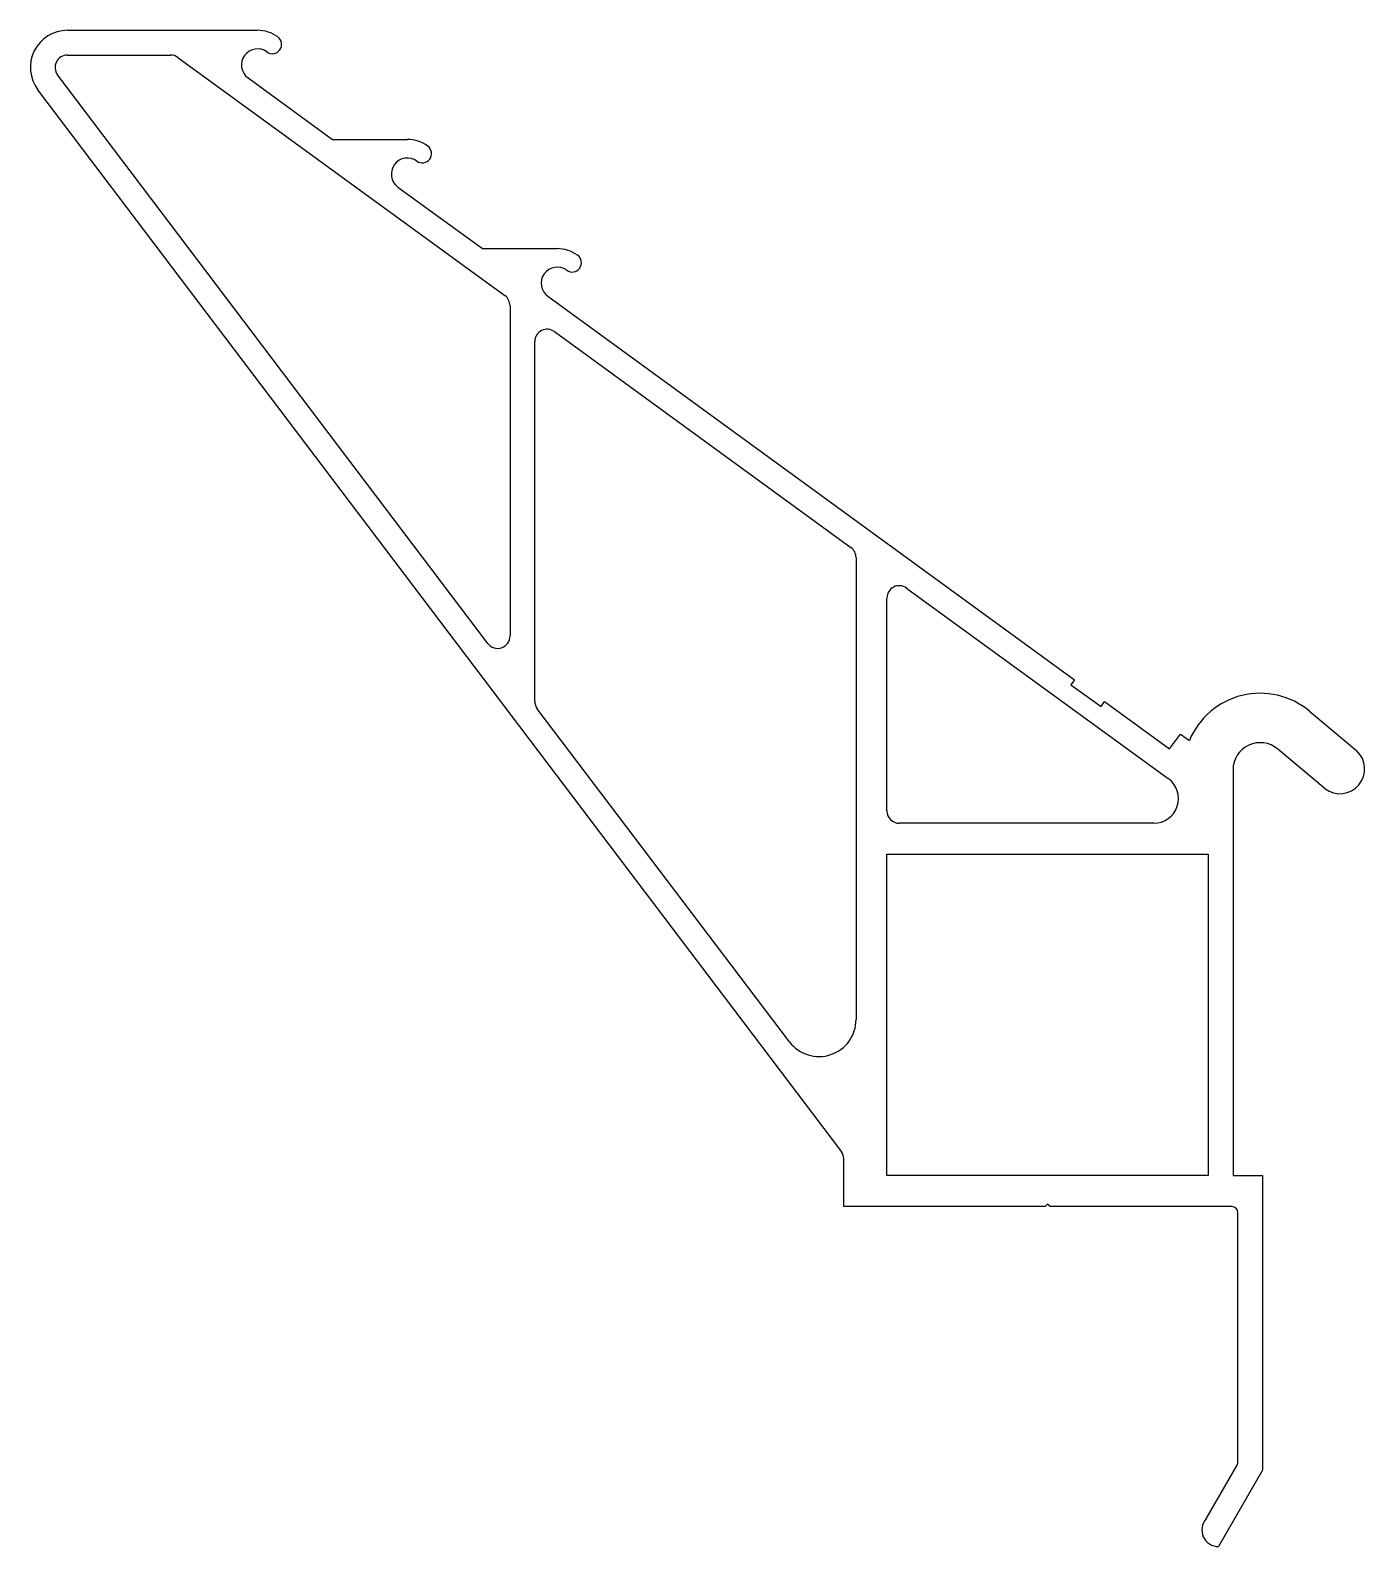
# Model space of a CAD drawing. Extents: x 765 to 873, y 596 to 718.
import ezdxf

# ---------------------------------------------------------------- set-up
doc = ezdxf.new("R2010")
doc.units = 0
doc.layers.get('0').update_dxf_attribs({"linetype": 'CONTINUOUS'})

msp = doc.modelspace()

# ---------------------------------------------------------------- linework, layer by layer
at = {"color": 7}
for p, q in [((768.34, 718.23), (783.72, 718.23)), ((768.34, 716.23), (776.69, 716.23)), ((777.27, 716.04), (803.74, 696.77)), ((802.36, 668.64), (767.54, 714.63)), ((782.95, 714.38), (789.79, 709.4)), ((830.99, 627.51), (765.94, 713.42)), ((789.79, 709.4), (795.85, 709.4)), ((795.08, 705.55), (801.92, 700.57)), ((801.92, 700.57), (807.97, 700.57)), ((807.21, 696.72), (849.83, 665.69)), ((804.15, 695.96), (804.15, 669.24)), ((806.15, 663.96), (806.15, 693.05)), ((807.74, 693.86), (831.74, 676.39)), ((832.15, 675.58), (832.15, 638.22)), ((834.65, 655.09), (834.65, 672.31)), ((836.24, 673.11), (857.41, 657.7)), ((849.83, 665.69), (849.54, 665.29)), ((849.54, 665.29), (851.97, 663.53)), ((851.97, 663.53), (852.26, 663.93)), ((852.26, 663.93), (857.52, 660.1)), ((826.76, 636.41), (806.36, 663.36)), ((868.84, 663.16), (872.67, 659.94)), ((857.52, 660.1), (858.4, 661.31)), ((858.4, 661.31), (859.13, 660.79)), ((870.1, 656.88), (866.27, 660.09)), ((862.65, 658.41), (862.65, 625.59)), ((856.24, 654.09), (835.65, 654.09)), ((834.65, 651.59), (860.65, 651.59)), ((834.65, 625.59), (834.65, 651.59)), ((860.65, 651.59), (860.65, 625.59)), ((831.15, 623.09), (831.15, 626.96)), ((860.65, 625.59), (834.65, 625.59)), ((862.65, 625.59), (865.05, 625.59)), ((865.05, 625.59), (865.05, 601.76)), ((847.45, 623.09), (831.15, 623.09)), ((847.65, 623.29), (847.45, 623.09)), ((847.85, 623.09), (847.65, 623.29)), ((862.55, 623.09), (847.85, 623.09)), ((863.05, 602.43), (863.05, 622.59)), ((860.47, 597.83), (862.99, 602.18)), ((865.05, 601.76), (861.48, 595.58))]:
    msp.add_line(p, q, dxfattribs=at)
for centre, radius, start, end in [((768.34, 715.23), 3, 90, 217.1304), ((783.72, 715.43), 2.8, 53.9493, 90), ((784.92, 717.09), 0.75, 233.9493, 53.9493), ((783.72, 715.43), 1.3, 53.9493, 233.9493), ((768.34, 715.23), 1, 90, 217.1304), ((776.69, 715.23), 1, 53.9493, 90), ((795.85, 706.6), 2.8, 53.9493, 90), ((795.85, 706.6), 1.3, 53.9493, 233.9493), ((797.05, 708.26), 0.75, 233.9493, 53.9493), ((807.97, 697.77), 2.8, 53.9493, 90), ((809.18, 699.43), 0.75, 233.9493, 53.9493), ((807.97, 697.77), 1.3, 53.9493, 233.9493), ((803.15, 695.96), 1, 360, 53.9493), ((807.15, 693.05), 1, 53.9493, 180), ((831.15, 675.58), 1, 360, 53.9493), ((835.65, 672.31), 1, 53.9493, 180), ((803.15, 669.24), 1, 217.1304, 0), ((807.15, 663.96), 1, 180, 217.1304), ((864.85, 658.41), 6.2, 50, 157.437), ((864.85, 658.41), 2.2, 50, 180), ((871.3, 658.48), 2, 233.0561, 46.9439), ((856.24, 656.09), 2, 270, 53.9493), ((835.65, 655.09), 1, 180, 270), ((829.15, 638.22), 3, 217.1304, 360), ((830.15, 626.96), 1, 360, 33.426), ((862.55, 622.59), 0.5, 360, 90), ((862.55, 602.43), 0.5, 330, 0), ((861.48, 596.93), 1.35, 138.3649, 270)]:
    msp.add_arc(centre, radius, start, end, dxfattribs=at)

doc.saveas('drawing.dxf')
